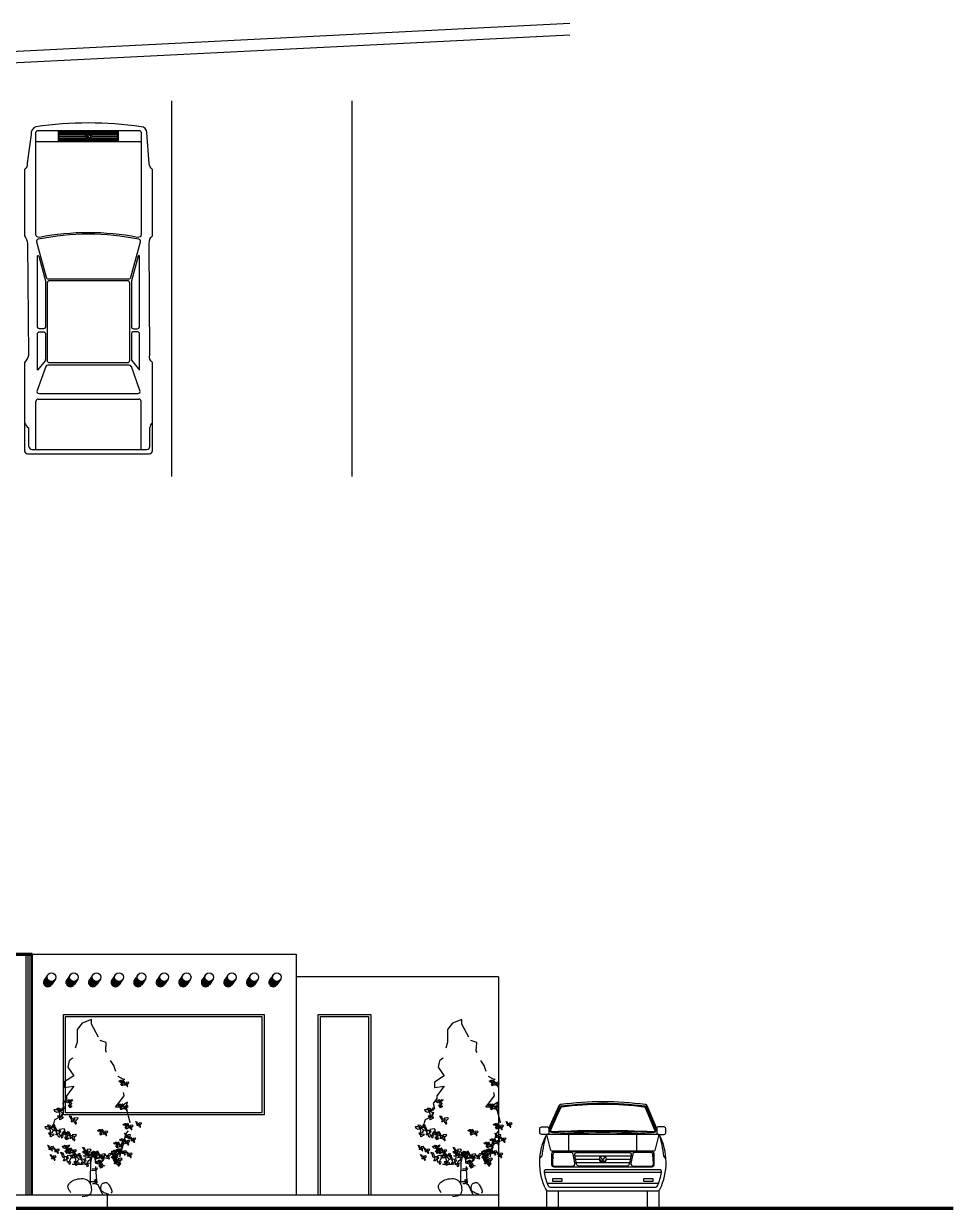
# Model space of a CAD drawing. Header units: millimetres. Extents: x -238.3 to -200.1, y 716.8 to 744.5.
# Drawn here: x -212.65 to -200.28, y 728.7 to 744.46 of the extents above; entities that cross this region are included whole.
import ezdxf

# ---------------------------------------------------------------- set-up
doc = ezdxf.new("R2010")
doc.units = ezdxf.units.MM
doc.header["$LTSCALE"] = 0.25
doc.linetypes.add('0', pattern=[0])
for name, color, linetype in [('autos', 7, 'Continuous'), ('banqueta ext.', 152, 'Continuous'), ('curva', 146, 'Continuous'), ('estacionamiento', 2, 'Continuous'), ('muro 1', 216, 'Continuous'), ('muro 2', 142, 'Continuous'), ('puertas', 134, 'Continuous'), ('sombra', 253, 'Continuous'), ('terreno', 156, 'Continuous'), ('vegetacion', 102, 'Continuous'), ('ventanas', 160, 'Continuous'), ('viguetas', 7, 'Continuous')]:
    doc.layers.add(name, color=color, linetype=linetype)
doc.layers.add('guia', color=120, linetype='Continuous', plot=False)
doc.layers.add('linea de tierra', color=7, linetype='Continuous', lineweight=80)
pattern_1 = [(90, (-52.961958, 35.72846), (-0.0127, 8e-19), [])]
pattern_2 = [(90, (-53.561958, 35.72846), (-0.0127, 8e-19), [])]
pattern_3 = [(90, (-52.061958, 35.72846), (-0.0127, 8e-19), [])]

# ---------------------------------------------------------------- blocks, each defined once
blk = doc.blocks.new('ZJETTAPL')
for p, q in [((0.066, 1.619), (0.066, 0.089)), ((0.106, 1.659), (0.344, 1.659)), ((0.066, 1.566), (0.705, 1.566)), ((0.735, 1.536), (0.735, 0.196)), ((4.159, 0.166), (4.159, 1.566)), ((4.159, 1.266), (4.309, 1.266)), ((4.169, 0.476), (4.169, 1.256)), ((4.169, 1.256), (4.299, 1.256)), ((4.189, 0.476), (4.189, 1.256)), ((4.199, 0.476), (4.199, 1.256)), ((4.219, 0.905), (4.219, 1.256)), ((4.229, 0.909), (4.229, 1.256)), ((4.249, 0.905), (4.249, 1.256)), ((4.259, 0.892), (4.259, 1.256)), ((4.279, 0.476), (4.279, 1.256)), ((4.289, 0.476), (4.289, 1.256)), ((4.299, 0.476), (4.299, 1.256)), ((4.213, 0.857), (4.252, 0.882)), ((4.215, 0.882), (4.251, 0.846)), ((4.219, 0.476), (4.219, 0.826)), ((4.251, 0.846), (4.224, 0.835)), ((4.252, 0.882), (4.227, 0.898)), ((4.229, 0.476), (4.229, 0.822)), ((4.249, 0.476), (4.249, 0.826)), ((4.259, 0.476), (4.259, 0.839)), ((4.169, 0.476), (4.299, 0.476)), ((4.159, 0.466), (4.309, 0.466)), ((0.066, 0.166), (0.705, 0.166)), ((0.106, 0.049), (0.356, 0.049))]:
    blk.add_line(p, q)
for points in [[(1.314, 1.663, -0.040399), (1.221, 1.716), (0.049, 1.716, 0.414214), (0.009, 1.676), (0.009, 0.056, 0.414214), (0.049, 0.016), (1.221, 0.016, -0.281361), (1.323, 0.051), (2.804, 0.058, -0.212318), (2.909, 0.016), (3.789, 0.016, -0.184172), (3.868, 0.058), (4.276, 0.089, 0.412304), (4.359, 0.166, 0.071429), (4.359, 1.566, 0.351324), (4.255, 1.63), (3.873, 1.682, -0.284391), (3.789, 1.716), (2.909, 1.716, -0.0997), (2.804, 1.677)], [(1.702, 1.436, -0.414214), (1.672, 1.466), (1.672, 1.516, -0.414214), (1.702, 1.546), (2.634, 1.546, -0.874628), (2.636, 1.526), (2.31, 1.437, -0.066879), (2.302, 1.436)], [(2.863, 1.534, 0.435419), (2.826, 1.557), (2.358, 1.429, 0.337972), (2.335, 1.4), (2.335, 0.332, 0.337972), (2.358, 0.303), (2.826, 0.174, 0.435419), (2.863, 0.198, 0.097943)], [(4.284, 0.166), (2.926, 0.166, -0.470851), (2.887, 0.213, 0.095001), (2.887, 1.518, -0.470851), (2.926, 1.566), (4.284, 1.566, -0.414214), (4.309, 1.541), (4.309, 0.191, -0.414214)], [(1.251, 0.296), (1.121, 0.186), (1.602, 0.186, 0.414214), (1.632, 0.216), (1.632, 0.266, 0.414214), (1.602, 0.296)], [(1.702, 0.296, 0.414214), (1.672, 0.266), (1.672, 0.216, 0.414214), (1.702, 0.186), (2.634, 0.186, 0.874628), (2.636, 0.206), (2.31, 0.295, 0.066879), (2.302, 0.296)]]:
    blk.add_lwpolyline(points, format="xyb", close=True)
for points in [[(1.188, 0.325), (1.188, 1.407, 0.315355), (1.168, 1.435), (0.849, 1.551, 0.520502), (0.809, 1.523), (0.809, 0.209, 0.520502), (0.849, 0.181), (1.168, 0.296)], [(1.243, 1.443, 0.176757), (1.262, 1.436, -0.176757), (1.243, 1.443), (1.121, 1.546), (1.602, 1.546, -0.414214), (1.632, 1.516), (1.632, 1.466, -0.414214), (1.602, 1.436), (1.262, 1.436)], [(1.221, 1.386), (1.221, 0.346, 0.414214), (1.251, 0.316), (2.279, 0.316, 0.414214), (2.309, 0.346), (2.309, 1.386, 0.414214), (2.279, 1.416), (1.251, 1.416)], [(4.257, 0.836, 0.259187), (4.257, 0.895, 0.583967), (4.21, 0.895, 0.259397), (4.21, 0.836, 0.588403), (4.258, 0.836, 0.588403)], [(4.249, 0.841, 0.259126), (4.249, 0.89, 0.582877), (4.219, 0.891, 0.259126), (4.219, 0.841, 0.588403), (4.249, 0.841)]]:
    blk.add_lwpolyline(points, format="xyb")
for centre, radius, start, end in [((0.106, 1.619), 0.04, 90, 180), ((0.344, 1.669), 0.01, 270, 323.0423), ((0.484, 1.565), 0.164, 112.9496, 143.0423), ((0.705, 1.536), 0.03, 0, 90), ((1.251, 1.386), 0.03, 90, 180), ((2.279, 1.386), 0.03, 0, 90), ((1.158, 0.325), 0.03, 289.9883, 0), ((0.705, 0.196), 0.03, 270, 0), ((0.106, 0.089), 0.04, 180, 270), ((0.35, -0.046), 0.095, 40.5537, 86.2571)]:
    blk.add_arc(centre, radius, start, end)
blk = doc.blocks.new('Chiman1a')
at = {"color": 104, "linetype": '0'}
for p, q in [((-0.054, 0.21), (-0.049, 0.675)), ((-0.026, 0.479), (0.012, 0.479)), ((0.026, 0.455), (0.068, 0.469)), ((0.05, 0.333), (0.042, 0.52)), ((-0.019, 0.22), (0.011, 0.22)), ((0.019, 0.253), (0.065, 0.285)), ((0.042, 0.205), (0.065, 0.228)), ((0.065, 0.228), (0.05, 0.333)), ((0.081, 0.196), (0.042, 0.205)), ((0.164, 0.014), (0.081, 0.196))]:
    blk.add_line(p, q, dxfattribs=at)
at = {"color": 3, "linetype": '0'}
for p, q in [((-0.036, 0.445), (0.026, 0.455)), ((0.012, 0.479), (0.073, 0.494)), ((-0.042, 0.253), (0.019, 0.253)), ((0.011, 0.277), (0.058, 0.301)), ((0.011, 0.22), (0.058, 0.253))]:
    blk.add_line(p, q, dxfattribs=at)
at = {"color": 104, "linetype": '0'}
for points in [[(0.085, 2.81), (-0.037, 3.038), (-0.037, 3.12), (-0.203, 3.06), (-0.292, 2.947), (-0.292, 2.723), (-0.324, 2.613)], [(0.231, 2.538), (0.217, 2.565), (0.225, 2.715), (0.119, 2.748)], [(-0.373, 2.444), (-0.375, 2.438), (-0.435, 2.393), (-0.458, 2.28), (-0.352, 2.123), (-0.525, 2.01), (-0.525, 1.92), (-0.352, 1.942), (-0.48, 1.77), (-0.48, 1.725), (-0.547, 1.635), (-0.525, 1.545)], [(0.392, 2.202), (0.36, 2.31), (0.298, 2.399)], [(0.543, 2.069), (0.54, 2.055), (0.436, 2.112)], [(0.645, 1.29), (0.645, 1.298), (0.578, 1.567), (0.6, 1.657), (0.472, 1.567), (0.39, 1.567), (0.54, 1.77), (0.532, 1.829)], [(-0.542, 1.483), (-0.562, 1.41), (-0.69, 1.343), (-0.713, 1.275), (-0.69, 1.185), (-0.63, 1.058), (-0.599, 1.037)], [(0.532, 0.936), (0.578, 1.102), (0.618, 1.152)], [(0.464, 0.69), (0.518, 0.886)], [(-0.362, 0.553), (-0.375, 0.562), (-0.203, 0.562), (-0.052, 0.585), (-0.015, 0.765), (0.03, 0.72), (0.03, 0.652), (0.03, 0.585), (0.197, 0.531)]]:
    blk.add_lwpolyline(points, dxfattribs=at)
for points in [[(0.499, 1.996), (0.474, 2.046), (0.492, 2.045), (0.51, 2.026), (0.522, 2.05), (0.535, 2.046), (0.52, 2.029), (0.474, 2.008), (0.456, 2.016), (0.45, 2.034), (0.486, 2.034), (0.52, 2.005), (0.523, 1.996), (0.512, 1.986), (0.512, 1.978), (0.479, 1.975), (0.489, 1.965), (0.522, 1.97), (0.523, 1.957), (0.499, 1.945)], [(0.616, 2.013), (0.575, 2.007), (0.585, 1.986), (0.555, 1.962), (0.543, 1.962), (0.555, 1.983), (0.537, 1.999), (0.534, 2.018), (0.519, 2.038), (0.539, 2.031), (0.542, 2.023), (0.55, 2.002), (0.568, 2), (0.578, 1.951), (0.588, 1.959), (0.592, 1.937), (0.603, 1.938), (0.608, 1.948), (0.596, 1.959), (0.598, 1.97), (0.611, 1.989), (0.626, 2.002)], [(-0.423, 1.63), (-0.458, 1.702), (-0.433, 1.701), (-0.407, 1.674), (-0.389, 1.708), (-0.371, 1.702), (-0.393, 1.678), (-0.458, 1.648), (-0.484, 1.658), (-0.492, 1.684), (-0.441, 1.684), (-0.393, 1.643), (-0.389, 1.63), (-0.404, 1.616), (-0.404, 1.605), (-0.451, 1.601), (-0.437, 1.586), (-0.389, 1.593), (-0.389, 1.575), (-0.423, 1.557)], [(-0.597, 1.45), (-0.647, 1.554), (-0.611, 1.551), (-0.575, 1.513), (-0.548, 1.562), (-0.523, 1.554), (-0.554, 1.518), (-0.647, 1.476), (-0.684, 1.491), (-0.696, 1.528), (-0.622, 1.528), (-0.554, 1.469), (-0.548, 1.45), (-0.569, 1.431), (-0.569, 1.414), (-0.637, 1.409), (-0.616, 1.387), (-0.548, 1.398), (-0.548, 1.372), (-0.597, 1.346)], [(0.484, 1.576), (0.459, 1.626), (0.477, 1.625), (0.495, 1.606), (0.507, 1.63), (0.52, 1.626), (0.505, 1.609), (0.459, 1.588), (0.441, 1.596), (0.435, 1.614), (0.471, 1.614), (0.505, 1.585), (0.508, 1.576), (0.497, 1.566), (0.497, 1.558), (0.464, 1.555), (0.474, 1.545), (0.507, 1.55), (0.508, 1.537), (0.484, 1.525)], [(0.601, 1.593), (0.56, 1.587), (0.57, 1.566), (0.54, 1.542), (0.528, 1.542), (0.54, 1.563), (0.522, 1.579), (0.519, 1.598), (0.504, 1.618), (0.524, 1.611), (0.527, 1.603), (0.535, 1.582), (0.553, 1.58), (0.563, 1.531), (0.573, 1.539), (0.577, 1.517), (0.588, 1.518), (0.593, 1.528), (0.581, 1.539), (0.583, 1.55), (0.596, 1.569), (0.611, 1.582)], [(-0.762, 1.15), (-0.812, 1.254), (-0.776, 1.251), (-0.74, 1.213), (-0.713, 1.262), (-0.688, 1.254), (-0.719, 1.218), (-0.812, 1.176), (-0.849, 1.191), (-0.861, 1.228), (-0.787, 1.228), (-0.719, 1.169), (-0.713, 1.15), (-0.734, 1.131), (-0.734, 1.114), (-0.802, 1.109), (-0.781, 1.087), (-0.713, 1.098), (-0.713, 1.072), (-0.762, 1.046)], [(-0.291, 1.382), (-0.349, 1.374), (-0.335, 1.343), (-0.378, 1.309), (-0.395, 1.309), (-0.378, 1.339), (-0.404, 1.362), (-0.408, 1.389), (-0.429, 1.418), (-0.4, 1.408), (-0.397, 1.397), (-0.386, 1.366), (-0.36, 1.364), (-0.346, 1.293), (-0.331, 1.305), (-0.325, 1.273), (-0.309, 1.274), (-0.302, 1.29), (-0.32, 1.305), (-0.316, 1.32), (-0.298, 1.347), (-0.276, 1.366)], [(0.574, 1.231), (0.549, 1.281), (0.567, 1.28), (0.585, 1.261), (0.597, 1.285), (0.61, 1.281), (0.595, 1.264), (0.549, 1.243), (0.531, 1.251), (0.525, 1.269), (0.561, 1.269), (0.595, 1.24), (0.598, 1.231), (0.587, 1.221), (0.587, 1.213), (0.554, 1.21), (0.564, 1.2), (0.597, 1.205), (0.598, 1.192), (0.574, 1.18)], [(0.691, 1.248), (0.65, 1.242), (0.66, 1.221), (0.63, 1.197), (0.618, 1.197), (0.63, 1.218), (0.612, 1.234), (0.609, 1.253), (0.594, 1.273), (0.614, 1.266), (0.617, 1.258), (0.625, 1.237), (0.643, 1.235), (0.653, 1.186), (0.663, 1.194), (0.667, 1.172), (0.678, 1.173), (0.683, 1.183), (0.671, 1.194), (0.673, 1.205), (0.686, 1.224), (0.701, 1.237)], [(0.841, 1.293), (0.8, 1.287), (0.81, 1.266), (0.78, 1.242), (0.768, 1.242), (0.78, 1.263), (0.762, 1.279), (0.759, 1.298), (0.744, 1.318), (0.764, 1.311), (0.767, 1.303), (0.775, 1.282), (0.793, 1.28), (0.803, 1.231), (0.813, 1.239), (0.817, 1.217), (0.828, 1.218), (0.833, 1.228), (0.821, 1.239), (0.823, 1.25), (0.836, 1.269), (0.851, 1.282)], [(-0.523, 1.186), (-0.606, 1.174), (-0.585, 1.13), (-0.648, 1.081), (-0.671, 1.082), (-0.648, 1.125), (-0.684, 1.157), (-0.69, 1.196), (-0.72, 1.237), (-0.679, 1.223), (-0.674, 1.207), (-0.658, 1.163), (-0.621, 1.16), (-0.601, 1.059), (-0.58, 1.075), (-0.572, 1.03), (-0.549, 1.032), (-0.538, 1.054), (-0.564, 1.075), (-0.559, 1.097), (-0.533, 1.136), (-0.502, 1.163)], [(-0.486, 1.063), (-0.521, 1.135), (-0.496, 1.134), (-0.47, 1.107), (-0.452, 1.141), (-0.434, 1.135), (-0.456, 1.111), (-0.521, 1.081), (-0.547, 1.091), (-0.555, 1.117), (-0.504, 1.117), (-0.456, 1.076), (-0.452, 1.063), (-0.467, 1.049), (-0.467, 1.038), (-0.514, 1.034), (-0.5, 1.019), (-0.452, 1.026), (-0.452, 1.008), (-0.486, 0.99)], [(-0.318, 1.088), (-0.377, 1.08), (-0.362, 1.049), (-0.406, 1.014), (-0.422, 1.015), (-0.406, 1.045), (-0.432, 1.068), (-0.435, 1.095), (-0.457, 1.124), (-0.428, 1.114), (-0.424, 1.102), (-0.413, 1.072), (-0.388, 1.07), (-0.373, 0.999), (-0.359, 1.011), (-0.353, 0.979), (-0.337, 0.98), (-0.329, 0.995), (-0.348, 1.011), (-0.344, 1.026), (-0.326, 1.053), (-0.304, 1.072)], [(0.124, 1.126), (0.099, 1.176), (0.117, 1.175), (0.135, 1.156), (0.147, 1.18), (0.16, 1.176), (0.145, 1.159), (0.099, 1.138), (0.081, 1.146), (0.075, 1.164), (0.111, 1.164), (0.145, 1.135), (0.148, 1.126), (0.137, 1.116), (0.137, 1.108), (0.104, 1.105), (0.114, 1.095), (0.147, 1.1), (0.148, 1.087), (0.124, 1.075)], [(0.241, 1.143), (0.2, 1.137), (0.21, 1.116), (0.18, 1.092), (0.168, 1.092), (0.18, 1.113), (0.162, 1.129), (0.159, 1.148), (0.144, 1.168), (0.164, 1.161), (0.167, 1.153), (0.175, 1.132), (0.193, 1.13), (0.203, 1.081), (0.213, 1.089), (0.217, 1.067), (0.228, 1.068), (0.233, 1.078), (0.221, 1.089), (0.223, 1.1), (0.236, 1.119), (0.251, 1.132)], [(0.646, 1.083), (0.605, 1.077), (0.615, 1.056), (0.585, 1.032), (0.573, 1.032), (0.585, 1.053), (0.567, 1.069), (0.564, 1.088), (0.549, 1.108), (0.569, 1.101), (0.572, 1.093), (0.58, 1.072), (0.598, 1.07), (0.608, 1.021), (0.618, 1.029), (0.622, 1.007), (0.633, 1.008), (0.638, 1.018), (0.626, 1.029), (0.628, 1.04), (0.641, 1.059), (0.656, 1.072)], [(-0.719, 0.873), (-0.76, 0.867), (-0.75, 0.846), (-0.78, 0.822), (-0.792, 0.822), (-0.78, 0.843), (-0.798, 0.859), (-0.801, 0.878), (-0.816, 0.898), (-0.796, 0.891), (-0.793, 0.883), (-0.785, 0.862), (-0.767, 0.86), (-0.757, 0.811), (-0.747, 0.819), (-0.743, 0.797), (-0.732, 0.798), (-0.727, 0.808), (-0.739, 0.819), (-0.737, 0.83), (-0.724, 0.849), (-0.709, 0.862)], [(-0.614, 0.828), (-0.655, 0.822), (-0.645, 0.801), (-0.675, 0.777), (-0.687, 0.777), (-0.675, 0.798), (-0.693, 0.814), (-0.696, 0.833), (-0.711, 0.853), (-0.691, 0.846), (-0.688, 0.838), (-0.68, 0.817), (-0.662, 0.815), (-0.652, 0.766), (-0.642, 0.774), (-0.638, 0.752), (-0.627, 0.753), (-0.622, 0.763), (-0.634, 0.774), (-0.632, 0.785), (-0.619, 0.804), (-0.604, 0.817)], [(-0.479, 0.821), (-0.514, 0.894), (-0.489, 0.892), (-0.464, 0.865), (-0.445, 0.9), (-0.428, 0.894), (-0.449, 0.869), (-0.514, 0.84), (-0.54, 0.85), (-0.549, 0.876), (-0.497, 0.876), (-0.449, 0.835), (-0.445, 0.821), (-0.46, 0.808), (-0.46, 0.797), (-0.508, 0.793), (-0.493, 0.777), (-0.445, 0.785), (-0.445, 0.767), (-0.479, 0.749)], [(-0.431, 0.796), (-0.456, 0.846), (-0.438, 0.845), (-0.42, 0.826), (-0.408, 0.85), (-0.395, 0.846), (-0.41, 0.829), (-0.456, 0.808), (-0.474, 0.816), (-0.48, 0.834), (-0.444, 0.834), (-0.41, 0.805), (-0.407, 0.796), (-0.418, 0.786), (-0.418, 0.778), (-0.451, 0.775), (-0.441, 0.765), (-0.408, 0.77), (-0.407, 0.757), (-0.431, 0.745)], [(-0.056, 0.825), (-0.114, 0.817), (-0.1, 0.786), (-0.144, 0.752), (-0.16, 0.753), (-0.144, 0.783), (-0.169, 0.806), (-0.173, 0.832), (-0.194, 0.861), (-0.166, 0.851), (-0.162, 0.84), (-0.151, 0.809), (-0.125, 0.807), (-0.111, 0.737), (-0.096, 0.748), (-0.091, 0.716), (-0.074, 0.718), (-0.067, 0.733), (-0.085, 0.748), (-0.082, 0.763), (-0.063, 0.79), (-0.041, 0.809)], [(0.409, 0.901), (0.384, 0.951), (0.402, 0.95), (0.42, 0.931), (0.432, 0.955), (0.445, 0.951), (0.43, 0.934), (0.384, 0.913), (0.366, 0.921), (0.36, 0.939), (0.396, 0.939), (0.43, 0.91), (0.433, 0.901), (0.422, 0.891), (0.422, 0.883), (0.389, 0.88), (0.399, 0.87), (0.432, 0.875), (0.433, 0.862), (0.409, 0.85)], [(0.526, 0.918), (0.485, 0.912), (0.495, 0.891), (0.465, 0.867), (0.453, 0.867), (0.465, 0.888), (0.447, 0.904), (0.444, 0.923), (0.429, 0.943), (0.449, 0.936), (0.452, 0.928), (0.46, 0.907), (0.478, 0.905), (0.488, 0.856), (0.498, 0.864), (0.502, 0.842), (0.513, 0.843), (0.518, 0.853), (0.506, 0.864), (0.508, 0.875), (0.521, 0.894), (0.536, 0.907)], [(0.514, 0.961), (0.489, 1.011), (0.507, 1.01), (0.525, 0.991), (0.537, 1.015), (0.55, 1.011), (0.535, 0.994), (0.489, 0.973), (0.471, 0.981), (0.465, 0.999), (0.501, 0.999), (0.535, 0.97), (0.538, 0.961), (0.527, 0.951), (0.527, 0.943), (0.494, 0.94), (0.504, 0.93), (0.537, 0.935), (0.538, 0.922), (0.514, 0.91)], [(0.631, 0.978), (0.59, 0.972), (0.6, 0.951), (0.57, 0.927), (0.558, 0.927), (0.57, 0.948), (0.552, 0.964), (0.549, 0.983), (0.534, 1.003), (0.554, 0.996), (0.557, 0.988), (0.565, 0.967), (0.583, 0.965), (0.593, 0.916), (0.603, 0.924), (0.607, 0.902), (0.618, 0.903), (0.623, 0.913), (0.611, 0.924), (0.613, 0.935), (0.626, 0.954), (0.641, 0.967)], [(0.736, 1.023), (0.695, 1.017), (0.705, 0.996), (0.675, 0.972), (0.663, 0.972), (0.675, 0.993), (0.657, 1.009), (0.654, 1.028), (0.639, 1.048), (0.659, 1.041), (0.662, 1.033), (0.67, 1.012), (0.688, 1.01), (0.698, 0.961), (0.708, 0.969), (0.712, 0.947), (0.723, 0.948), (0.728, 0.958), (0.716, 0.969), (0.718, 0.98), (0.731, 0.999), (0.746, 1.012)], [(-0.674, 0.708), (-0.715, 0.702), (-0.705, 0.681), (-0.735, 0.657), (-0.747, 0.657), (-0.735, 0.678), (-0.753, 0.694), (-0.756, 0.713), (-0.771, 0.733), (-0.751, 0.726), (-0.748, 0.718), (-0.74, 0.697), (-0.722, 0.695), (-0.712, 0.646), (-0.702, 0.654), (-0.698, 0.632), (-0.687, 0.633), (-0.682, 0.643), (-0.694, 0.654), (-0.692, 0.665), (-0.679, 0.684), (-0.664, 0.697)], [(-0.388, 0.721), (-0.471, 0.709), (-0.45, 0.665), (-0.513, 0.616), (-0.536, 0.617), (-0.513, 0.66), (-0.549, 0.692), (-0.555, 0.731), (-0.585, 0.772), (-0.544, 0.758), (-0.539, 0.742), (-0.523, 0.698), (-0.486, 0.695), (-0.466, 0.594), (-0.445, 0.61), (-0.437, 0.565), (-0.414, 0.567), (-0.403, 0.589), (-0.429, 0.61), (-0.424, 0.632), (-0.398, 0.671), (-0.367, 0.698)], [(-0.314, 0.813), (-0.355, 0.807), (-0.345, 0.786), (-0.375, 0.762), (-0.387, 0.762), (-0.375, 0.783), (-0.393, 0.799), (-0.396, 0.818), (-0.411, 0.838), (-0.391, 0.831), (-0.388, 0.823), (-0.38, 0.802), (-0.362, 0.8), (-0.352, 0.751), (-0.342, 0.759), (-0.338, 0.737), (-0.327, 0.738), (-0.322, 0.748), (-0.334, 0.759), (-0.332, 0.77), (-0.319, 0.789), (-0.304, 0.802)], [(-0.312, 0.64), (-0.362, 0.744), (-0.326, 0.741), (-0.29, 0.703), (-0.263, 0.752), (-0.238, 0.744), (-0.269, 0.708), (-0.362, 0.666), (-0.399, 0.681), (-0.411, 0.718), (-0.337, 0.718), (-0.269, 0.659), (-0.263, 0.64), (-0.284, 0.621), (-0.284, 0.604), (-0.352, 0.599), (-0.331, 0.577), (-0.263, 0.588), (-0.263, 0.562), (-0.312, 0.536)], [(-0.073, 0.676), (-0.156, 0.664), (-0.135, 0.62), (-0.198, 0.571), (-0.221, 0.572), (-0.198, 0.615), (-0.234, 0.647), (-0.24, 0.686), (-0.27, 0.727), (-0.229, 0.713), (-0.224, 0.697), (-0.208, 0.653), (-0.171, 0.65), (-0.151, 0.549), (-0.13, 0.565), (-0.122, 0.52), (-0.099, 0.522), (-0.088, 0.544), (-0.114, 0.565), (-0.109, 0.587), (-0.083, 0.626), (-0.052, 0.653)], [(-0.095, 0.708), (-0.094, 0.692), (-0.075, 0.692), (-0.026, 0.69), (0.026, 0.726), (0.04, 0.745), (0.002, 0.765), (-0.06, 0.726), (-0.152, 0.696), (-0.182, 0.708), (-0.14, 0.709), (-0.123, 0.735), (-0.171, 0.785), (-0.199, 0.78), (-0.179, 0.761), (-0.151, 0.758), (-0.113, 0.757), (-0.112, 0.78), (-0.129, 0.781), (-0.157, 0.735), (-0.078, 0.723), (0.066, 0.698), (0.044, 0.674), (0.075, 0.668), (0.111, 0.698), (0.28, 0.656), (0.251, 0.717), (0.271, 0.725), (0.275, 0.75), (0.305, 0.753), (0.336, 0.729), (0.374, 0.713), (0.394, 0.733), (0.424, 0.729), (0.426, 0.712), (0.39, 0.684), (0.351, 0.696), (0.34, 0.676), (0.314, 0.68), (0.382, 0.757), (0.397, 0.781), (0.392, 0.802), (0.309, 0.777), (0.351, 0.749), (0.305, 0.733), (0.253, 0.676), (0.217, 0.721), (0.19, 0.721), (0.182, 0.664), (0.162, 0.668), (0.146, 0.715), (0.139, 0.674), (0.098, 0.737), (0.066, 0.75), (0.029, 0.729)], [(0.028, 0.716), (-0.006, 0.789), (0.019, 0.787), (0.044, 0.76), (0.062, 0.795), (0.08, 0.789), (0.059, 0.764), (-0.006, 0.734), (-0.033, 0.745), (-0.041, 0.771), (0.011, 0.771), (0.059, 0.73), (0.063, 0.716), (0.048, 0.703), (0.048, 0.691), (0, 0.688), (0.015, 0.672), (0.062, 0.68), (0.063, 0.662), (0.028, 0.644)], [(0.121, 0.56), (0.087, 0.633), (0.112, 0.631), (0.137, 0.604), (0.155, 0.639), (0.173, 0.633), (0.152, 0.608), (0.087, 0.578), (0.06, 0.589), (0.052, 0.615), (0.104, 0.615), (0.152, 0.574), (0.156, 0.56), (0.141, 0.547), (0.141, 0.535), (0.093, 0.532), (0.108, 0.516), (0.155, 0.524), (0.156, 0.506), (0.121, 0.488)], [(0.196, 0.741), (0.138, 0.733), (0.152, 0.702), (0.108, 0.668), (0.092, 0.669), (0.108, 0.699), (0.083, 0.722), (0.079, 0.748), (0.058, 0.777), (0.086, 0.767), (0.09, 0.756), (0.101, 0.725), (0.127, 0.723), (0.141, 0.653), (0.156, 0.664), (0.161, 0.632), (0.178, 0.634), (0.185, 0.649), (0.167, 0.664), (0.17, 0.679), (0.189, 0.706), (0.211, 0.725)], [(0.391, 0.734), (0.357, 0.807), (0.382, 0.805), (0.407, 0.778), (0.425, 0.813), (0.443, 0.807), (0.422, 0.782), (0.357, 0.752), (0.33, 0.763), (0.322, 0.789), (0.374, 0.789), (0.422, 0.748), (0.426, 0.734), (0.411, 0.721), (0.411, 0.709), (0.363, 0.706), (0.378, 0.69), (0.425, 0.698), (0.426, 0.68), (0.391, 0.662)], [(0.469, 0.639), (0.411, 0.631), (0.425, 0.6), (0.381, 0.566), (0.365, 0.567), (0.381, 0.597), (0.356, 0.62), (0.352, 0.646), (0.331, 0.675), (0.359, 0.665), (0.363, 0.654), (0.374, 0.623), (0.4, 0.621), (0.414, 0.551), (0.429, 0.562), (0.434, 0.53), (0.451, 0.532), (0.458, 0.547), (0.44, 0.562), (0.443, 0.577), (0.462, 0.604), (0.484, 0.623)], [(0.492, 0.665), (0.434, 0.657), (0.448, 0.626), (0.405, 0.592), (0.388, 0.592), (0.405, 0.622), (0.379, 0.645), (0.375, 0.672), (0.354, 0.701), (0.383, 0.691), (0.386, 0.68), (0.397, 0.649), (0.423, 0.647), (0.437, 0.576), (0.452, 0.588), (0.458, 0.556), (0.474, 0.557), (0.481, 0.573), (0.463, 0.588), (0.467, 0.603), (0.485, 0.63), (0.507, 0.649)], [(0.454, 0.781), (0.429, 0.831), (0.447, 0.83), (0.465, 0.811), (0.477, 0.835), (0.49, 0.831), (0.475, 0.814), (0.429, 0.793), (0.411, 0.801), (0.405, 0.819), (0.441, 0.819), (0.475, 0.79), (0.478, 0.781), (0.467, 0.771), (0.467, 0.763), (0.434, 0.76), (0.444, 0.75), (0.477, 0.755), (0.478, 0.742), (0.454, 0.73)], [(0.571, 0.798), (0.53, 0.792), (0.54, 0.771), (0.51, 0.747), (0.498, 0.747), (0.51, 0.768), (0.492, 0.784), (0.489, 0.803), (0.474, 0.823), (0.494, 0.816), (0.497, 0.808), (0.505, 0.787), (0.523, 0.785), (0.533, 0.736), (0.543, 0.744), (0.547, 0.722), (0.558, 0.723), (0.563, 0.733), (0.551, 0.744), (0.553, 0.755), (0.566, 0.774), (0.581, 0.787)], [(0.676, 0.753), (0.635, 0.747), (0.645, 0.726), (0.615, 0.702), (0.603, 0.702), (0.615, 0.723), (0.597, 0.739), (0.594, 0.758), (0.579, 0.778), (0.599, 0.771), (0.602, 0.763), (0.61, 0.742), (0.628, 0.74), (0.638, 0.691), (0.648, 0.699), (0.652, 0.677), (0.663, 0.678), (0.668, 0.688), (0.656, 0.699), (0.658, 0.71), (0.671, 0.729), (0.686, 0.742)]]:
    blk.add_lwpolyline(points, close=True, dxfattribs=at)
at = {"color": 42, "linetype": '0'}
for points in [[(-0.405, 0.055), (-0.423, 0.085), (-0.436, 0.108), (-0.445, 0.127), (-0.451, 0.142), (-0.454, 0.154), (-0.455, 0.164), (-0.454, 0.173), (-0.451, 0.182), (-0.447, 0.192), (-0.442, 0.203), (-0.435, 0.214), (-0.426, 0.225), (-0.415, 0.237), (-0.4, 0.248), (-0.383, 0.26), (-0.362, 0.271), (-0.337, 0.281), (-0.31, 0.29), (-0.28, 0.298), (-0.249, 0.303), (-0.218, 0.306), (-0.188, 0.305), (-0.159, 0.3), (-0.133, 0.291), (-0.111, 0.276), (-0.091, 0.258), (-0.075, 0.236), (-0.062, 0.212), (-0.052, 0.186), (-0.045, 0.159), (-0.041, 0.132), (-0.04, 0.105), (-0.042, 0.081), (-0.047, 0.058), (-0.057, 0.037), (-0.072, 0.019), (-0.093, 0.004), (-0.122, -0.007), (-0.158, -0.014), (-0.204, -0.017)], [(0.268, 0.021), (0.266, 0.022), (0.259, 0.026), (0.249, 0.03), (0.235, 0.036), (0.221, 0.042), (0.205, 0.048), (0.19, 0.055), (0.176, 0.061), (0.164, 0.067), (0.155, 0.073), (0.148, 0.078), (0.142, 0.084), (0.137, 0.09), (0.134, 0.096), (0.132, 0.104), (0.13, 0.113), (0.129, 0.123), (0.128, 0.134), (0.128, 0.145), (0.129, 0.158), (0.131, 0.17), (0.134, 0.181), (0.138, 0.192), (0.144, 0.203), (0.152, 0.211), (0.16, 0.218), (0.17, 0.224), (0.181, 0.229), (0.192, 0.232), (0.202, 0.234), (0.212, 0.235), (0.222, 0.235), (0.23, 0.233), (0.238, 0.231), (0.245, 0.226), (0.252, 0.22), (0.259, 0.212), (0.266, 0.202), (0.274, 0.191), (0.282, 0.176), (0.291, 0.16), (0.301, 0.142), (0.31, 0.123), (0.317, 0.104), (0.321, 0.086), (0.321, 0.069), (0.316, 0.055), (0.306, 0.045)]]:
    blk.add_lwpolyline(points, dxfattribs=at)
blk = doc.blocks.new('ZJETTAF1')
for p, q in [((0.666, 1.415), (0.674, 1.415)), ((0.213, 0.762), (0.213, 0.98)), ((1.12, 0.763), (1.12, 0.98)), ((-0.175, 0.66), (-0.145, 0.69)), ((0.294, 0.695), (1.039, 0.695)), ((0.303, 0.65), (0.621, 0.65)), ((0.621, 0.65), (0.646, 0.61)), ((0.686, 0.61), (0.634, 0.682)), ((0.646, 0.61), (0.698, 0.682)), ((0.711, 0.65), (0.686, 0.61)), ((0.711, 0.65), (1.03, 0.65)), ((1.506, 0.66), (1.476, 0.69)), ((-0.116, 0.48), (1.448, 0.48)), ((0.312, 0.605), (1.021, 0.605)), ((-0.066, 0.33), (1.397, 0.33))]:
    blk.add_line(p, q)
for points in [[(1.38, 1.057), (1.253, 1.359, 0.265607), (1.229, 1.377, 0.066988), (0.104, 1.377, 0.261019), (0.08, 1.36), (-0.055, 1.054)], [(1.383, 1.057), (1.256, 1.359, 0.265607), (1.232, 1.377, 0.066988), (0.107, 1.377, 0.261019), (0.083, 1.36), (-0.052, 1.054)], [(0.121, 1.359, -0.065626), (1.218, 1.359, -0.266341), (1.242, 1.341), (1.366, 1.046, -0.551859), (1.337, 1.004, 0.023815), (-0.004, 1.004, -0.557409), (-0.033, 1.046), (0.097, 1.341)], [(0.121, 1.358, -0.065626), (1.218, 1.358, -0.266341), (1.242, 1.34), (1.366, 1.045, -0.551859), (1.337, 1.003, 0.023815), (-0.004, 1.003, -0.557409), (-0.033, 1.045), (0.097, 1.341)], [(0.119, 1.349, -0.065626), (1.214, 1.349, -0.266341), (1.23, 1.337), (1.354, 1.042, -0.551859), (1.335, 1.014, 0.023815), (-0.008, 1.014, -0.557409), (-0.027, 1.042), (0.103, 1.337)], [(0.122, 1.349, -0.065626), (1.217, 1.349, -0.266341), (1.233, 1.337), (1.357, 1.042, -0.551859), (1.338, 1.014, 0.023815), (-0.005, 1.014, -0.557409), (-0.024, 1.042), (0.106, 1.337)], [(0.122, 1.349, -0.065626), (1.217, 1.349, -0.266341), (1.233, 1.337), (1.357, 1.042, -0.551859), (1.338, 1.014, 0.023815), (-0.005, 1.014, -0.557409), (-0.024, 1.042), (0.106, 1.337)], [(1.417, 0.51), (-0.086, 0.51, 0.465667), (-0.115, 0.475, 0.061191), (-0.061, 0.298, 0.296755), (-0.034, 0.28), (1.366, 0.28, 0.296755), (1.393, 0.298, 0.061191), (1.447, 0.475)], [(-0.084, 0.23), (-0.084, 0.03, 0.414214), (-0.054, 0), (0.046, 0, 0.414214), (0.076, 0.03), (0.076, 0.23)], [(1.256, 0.23), (1.256, 0.03, 0.414214), (1.286, 0), (1.386, 0, 0.414214), (1.416, 0.03), (1.416, 0.23)]]:
    blk.add_lwpolyline(points, format="xyb")
for points in [[(-0.172, 1), (-0.172, 1.06, -0.414214), (-0.152, 1.08), (-0.072, 1.08, -0.414214), (-0.052, 1.06), (-0.052, 1, -0.414214), (-0.072, 0.98), (-0.152, 0.98, -0.414214)], [(1.366, 0.783), (1.416, 0.98), (-0.084, 0.98), (-0.035, 0.783, 0.344151), (-0.006, 0.76), (1.337, 0.76, 0.344151)], [(1.503, 1), (1.503, 1.06, 0.414214), (1.483, 1.08), (1.403, 1.08, 0.414214), (1.383, 1.06), (1.383, 1, 0.414214), (1.403, 0.98), (1.483, 0.98, 0.414214)], [(1.32, 0.75), (0.013, 0.75, 0.414214), (-0.017, 0.72), (-0.017, 0.58, 0.414214), (0.013, 0.55), (1.32, 0.55, 0.414214), (1.35, 0.58), (1.35, 0.72, 0.414214)], [(0.031, 0.74, 0.397084), (0.001, 0.712), (-0.006, 0.592, 0.431553), (0.023, 0.56), (0.264, 0.56, 0.473285), (0.294, 0.596), (0.27, 0.716, 0.357511), (0.24, 0.74)], [(1.017, 0.584, -0.357511), (0.987, 0.56), (0.346, 0.56, -0.357511), (0.316, 0.584), (0.292, 0.704, -0.473285), (0.322, 0.74), (1.011, 0.74, -0.473285), (1.041, 0.704)], [(1.303, 0.74), (1.093, 0.74, 0.357511), (1.063, 0.716), (1.039, 0.596, 0.473285), (1.069, 0.56), (1.31, 0.56, 0.432836), (1.34, 0.592), (1.332, 0.712, 0.395834)]]:
    blk.add_lwpolyline(points, format="xyb", close=True)
for points in [[(-0.004, 0.39), (-0.004, 0.36), (0.126, 0.36), (0.126, 0.39)], [(1.206, 0.39), (1.206, 0.36), (1.336, 0.36), (1.336, 0.39)]]:
    blk.add_lwpolyline(points, close=True)
blk.add_lwpolyline([(-0.066, 0.23), (1.397, 0.23)])
blk.add_circle((0.666, 0.65), 0.045)
for centre, radius, start, end in [((0.125, 1.329), 0.03, 97.5133, 156.1826), ((0.125, 1.329), 0.02, 97.5133, 156.1826), ((1.228, 1.348), 0.03, 22.8385, 82.3375), ((0.632, 0.605), 0.809, 152.3677, 206.304), ((1.342, 0.532), 1.495, 162.5577, 173.9317), ((0.666, -13.072), 14.072, 86.9449, 93.0551), ((0.699, 0.605), 0.809, 333.696, 27.6323), ((-0.01, 0.532), 1.495, 6.0683, 17.4423), ((1.417, 0.48), 0.03, 350.1206, 90), ((-0.066, 0.26), 0.03, 206.304, 270), ((1.397, 0.26), 0.03, 270, 333.696)]:
    blk.add_arc(centre, radius, start, end)

msp = doc.modelspace()

# ---------------------------------------------------------------- hatches: boundary and pattern name
at = {"layer": 'sombra', "ltscale": 0.25}
h = msp.add_hatch(dxfattribs=at)
h.set_pattern_fill('LINE', color=256, scale=0.004, angle=90, style=0)
h.set_pattern_definition(pattern_2)
h.paths.add_polyline_path([(-212.238, 731.739, -0.697125), (-212.34, 731.777, -0.111464), (-212.335, 731.802), (-212.38, 731.734, 0.987212), (-212.278, 731.678, 0.012186), (-212.277, 731.681, 0.00705), (-212.276, 731.682)])
h = msp.add_hatch(dxfattribs=at)
h.set_pattern_fill('LINE', color=256, scale=0.004, angle=90, style=0)
h.set_pattern_definition(pattern_2)
h.paths.add_polyline_path([(-211.938, 731.739, -0.697125), (-212.04, 731.777, -0.111464), (-212.035, 731.802), (-212.08, 731.734, 0.987212), (-211.978, 731.678, 0.012186), (-211.977, 731.681, 0.00705), (-211.976, 731.682)])
h = msp.add_hatch(dxfattribs=at)
h.set_pattern_fill('LINE', color=256, scale=0.004, angle=90, style=0)
h.set_pattern_definition(pattern_2)
h.paths.add_polyline_path([(-211.638, 731.739, -0.697125), (-211.74, 731.777, -0.111464), (-211.735, 731.802), (-211.78, 731.734, 0.987212), (-211.678, 731.678, 0.012186), (-211.677, 731.681, 0.00705), (-211.676, 731.682)])
h = msp.add_hatch(dxfattribs=at)
h.set_pattern_fill('LINE', color=256, scale=0.004, angle=90, style=0)
h.set_pattern_definition(pattern_1)
h.paths.add_polyline_path([(-211.338, 731.739, -0.697125), (-211.44, 731.777, -0.111464), (-211.435, 731.802), (-211.48, 731.734, 0.987212), (-211.378, 731.678, 0.012186), (-211.377, 731.681, 0.00705), (-211.376, 731.682)])
h = msp.add_hatch(dxfattribs=at)
h.set_pattern_fill('LINE', color=256, scale=0.004, angle=90, style=0)
h.set_pattern_definition(pattern_1)
h.paths.add_polyline_path([(-211.038, 731.739, -0.697125), (-211.14, 731.777, -0.111464), (-211.135, 731.802), (-211.18, 731.734, 0.987212), (-211.078, 731.678, 0.012186), (-211.077, 731.681, 0.00705), (-211.076, 731.682)])
h = msp.add_hatch(dxfattribs=at)
h.set_pattern_fill('LINE', color=256, scale=0.004, angle=90, style=0)
h.set_pattern_definition([(90, (-52.661958, 35.72846), (-0.0127, 8e-19), [])])
h.paths.add_polyline_path([(-210.738, 731.739, -0.697125), (-210.84, 731.777, -0.111464), (-210.835, 731.802), (-210.88, 731.734, 0.987212), (-210.778, 731.678, 0.012186), (-210.777, 731.681, 0.00705), (-210.776, 731.682)])
h = msp.add_hatch(dxfattribs=at)
h.set_pattern_fill('LINE', color=256, scale=0.004, angle=90, style=0)
h.set_pattern_definition(pattern_3)
h.paths.add_polyline_path([(-210.438, 731.739, -0.697125), (-210.54, 731.777, -0.111464), (-210.535, 731.802), (-210.58, 731.734, 0.987212), (-210.478, 731.678, 0.012186), (-210.477, 731.681, 0.00705), (-210.476, 731.682)])
h = msp.add_hatch(dxfattribs=at)
h.set_pattern_fill('LINE', color=256, scale=0.004, angle=90, style=0)
h.set_pattern_definition(pattern_3)
h.paths.add_polyline_path([(-210.138, 731.739, -0.697125), (-210.24, 731.777, -0.111464), (-210.235, 731.802), (-210.28, 731.734, 0.987212), (-210.178, 731.678, 0.012186), (-210.177, 731.681, 0.00705), (-210.176, 731.682)])
h = msp.add_hatch(dxfattribs=at)
h.set_pattern_fill('LINE', color=256, scale=0.004, angle=90, style=0)
h.set_pattern_definition([(90, (-51.761958, 35.72846), (-0.0127, 8e-19), [])])
h.paths.add_polyline_path([(-209.838, 731.739, -0.697125), (-209.94, 731.777, -0.111464), (-209.935, 731.802), (-209.98, 731.734, 0.987212), (-209.878, 731.678, 0.012186), (-209.877, 731.681, 0.00705), (-209.876, 731.682)])
h = msp.add_hatch(dxfattribs=at)
h.set_pattern_fill('LINE', color=256, scale=0.004, angle=90, style=0)
h.set_pattern_definition([(90, (-51.461958, 35.72846), (-0.0127, 8e-19), [])])
h.paths.add_polyline_path([(-209.538, 731.739, -0.697125), (-209.64, 731.777, -0.111464), (-209.635, 731.802), (-209.68, 731.734, 0.987212), (-209.578, 731.678, 0.012186), (-209.577, 731.681, 0.00705), (-209.576, 731.682)])
h = msp.add_hatch(dxfattribs=at)
h.set_pattern_fill('LINE', color=256, scale=0.004, angle=90, style=0)
h.set_pattern_definition([(90, (-51.161958, 35.72846), (-0.0127, 8e-19), [])])
h.paths.add_polyline_path([(-209.238, 731.739, -0.697125), (-209.34, 731.777, -0.111464), (-209.335, 731.802), (-209.38, 731.734, 0.987212), (-209.278, 731.678, 0.012186), (-209.277, 731.681, 0.00705), (-209.276, 731.682)])

# ---------------------------------------------------------------- linework, layer by layer
at = {"layer": 'banqueta ext.', "ltscale": 0.25}
for p, q in [((-221.993, 728.881), (-206.331, 728.881)), ((-211.538, 728.881), (-211.538, 728.701)), ((-206.331, 728.881), (-206.331, 728.701))]:
    msp.add_line(p, q, dxfattribs=at)
at = {"layer": 'curva', "ltscale": 0.25}
for p, q in [((-212.623, 732.081), (-212.623, 728.881)), ((-212.593, 732.081), (-212.593, 728.881)), ((-212.568, 732.081), (-212.568, 728.881)), ((-212.548, 732.081), (-212.548, 728.881)), ((-212.538, 732.081), (-212.538, 728.881))]:
    msp.add_line(p, q, dxfattribs=at)
at = {"layer": 'estacionamiento', "ltscale": 0.25}
for p, q in [((-210.685, 743.436), (-210.685, 738.436)), ((-208.285, 743.436), (-208.285, 738.436))]:
    msp.add_line(p, q, dxfattribs=at)
at = {"layer": 'guia', "ltscale": 0.25}
for points in [[(-212.333, 731.804), (-212.38, 731.734)], [(-212.033, 731.804), (-212.08, 731.734)], [(-211.733, 731.804), (-211.78, 731.734)], [(-211.433, 731.804), (-211.48, 731.734)], [(-211.133, 731.804), (-211.18, 731.734)], [(-210.833, 731.804), (-210.88, 731.734)], [(-210.533, 731.804), (-210.58, 731.734)], [(-210.233, 731.804), (-210.28, 731.734)], [(-209.933, 731.804), (-209.98, 731.734)], [(-209.633, 731.804), (-209.68, 731.734)], [(-209.333, 731.804), (-209.38, 731.734)], [(-212.229, 731.752), (-212.28, 731.676)], [(-211.929, 731.752), (-211.98, 731.676)], [(-211.629, 731.752), (-211.68, 731.676)], [(-211.329, 731.752), (-211.38, 731.676)], [(-211.029, 731.752), (-211.08, 731.676)], [(-210.729, 731.752), (-210.78, 731.676)], [(-210.429, 731.752), (-210.48, 731.676)], [(-210.129, 731.752), (-210.18, 731.676)], [(-209.829, 731.752), (-209.88, 731.676)], [(-209.529, 731.752), (-209.58, 731.676)], [(-209.229, 731.752), (-209.28, 731.676)]]:
    msp.add_lwpolyline(points, dxfattribs=at)
for centre in [(-212.329, 731.707), (-212.029, 731.707), (-211.729, 731.707), (-211.429, 731.707), (-211.129, 731.707), (-210.829, 731.707), (-210.529, 731.707), (-210.229, 731.707), (-209.929, 731.707), (-209.629, 731.707), (-209.329, 731.707)]:
    msp.add_arc(centre, 0.058, 140.1987, 335.0506, dxfattribs=at)
at = {"layer": 'linea de tierra', "ltscale": 0.25}
for p, q in [((-218.492, 732.081), (-212.538, 732.081)), ((-225.237, 728.701), (-200.281, 728.701))]:
    msp.add_line(p, q, dxfattribs=at)
at = {"layer": 'muro 1', "ltscale": 0.25}
for p, q in [((-209.026, 732.081), (-209.026, 728.881)), ((-206.331, 731.781), (-206.331, 728.881))]:
    msp.add_line(p, q, dxfattribs=at)
at = {"layer": 'muro 2', "ltscale": 0.25}
for p, q in [((-212.538, 732.081), (-209.026, 732.081)), ((-206.331, 731.781), (-209.026, 731.781))]:
    msp.add_line(p, q, dxfattribs=at)
at = {"layer": 'puertas', "ltscale": 0.25}
for points in [[(-208.731, 728.881), (-208.731, 731.281), (-208.031, 731.281), (-208.031, 728.881)], [(-208.701, 728.881), (-208.701, 731.251), (-208.061, 731.251), (-208.061, 728.881)]]:
    msp.add_lwpolyline(points, dxfattribs=at)
at = {"layer": 'terreno'}
for p, q in [((-205.385, 744.462), (-229.016, 743.267)), ((-205.385, 744.311), (-222.685, 743.436))]:
    msp.add_line(p, q, dxfattribs=at)
at = {"layer": 'ventanas', "ltscale": 0.25}
for points in [[(-212.122, 731.281), (-209.452, 731.281), (-209.452, 729.943), (-212.122, 729.943)], [(-212.092, 731.251), (-209.482, 731.251), (-209.482, 729.973), (-212.092, 729.973)]]:
    msp.add_lwpolyline(points, close=True, dxfattribs=at)
at = {"layer": 'viguetas', "ltscale": 0.25}
for centre in [(-212.282, 731.777), (-211.982, 731.777), (-211.682, 731.777), (-211.382, 731.777), (-211.082, 731.777), (-210.782, 731.777), (-210.482, 731.777), (-210.182, 731.777), (-209.882, 731.777), (-209.582, 731.777), (-209.282, 731.777)]:
    msp.add_circle(centre, 0.058, dxfattribs=at)

# ---------------------------------------------------------------- block references
at = {"layer": 'autos', "color": 5, "ltscale": 0.25}
msp.add_blockref('ZJETTAF1', (-205.61, 728.704), dxfattribs=at)
at = {"layer": 'muro 2', "ltscale": 0.5, "rotation": 89.99999999999999}
msp.add_blockref('ZJETTAPL', (-210.922, 738.732), dxfattribs=at)
at = {"layer": 'vegetacion', "ltscale": 0.25, "xscale": 0.751062182249143, "yscale": 0.751062182249143, "zscale": 0.751062182249143}
for p in [(-211.72, 728.868), (-206.792, 728.868)]:
    msp.add_blockref('Chiman1a', p, dxfattribs=at)

doc.saveas('drawing.dxf')
